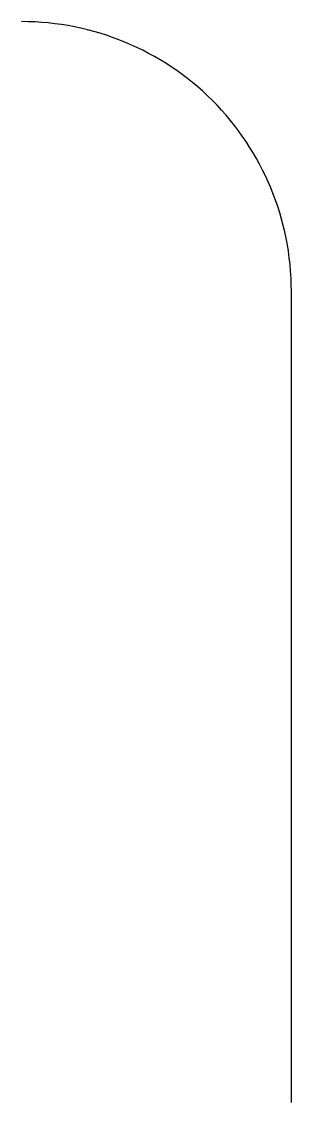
# Model space of a CAD drawing. Header units: inches. Extents: x -5 to 28538, y -85930 to 28558.
import ezdxf

# ---------------------------------------------------------------- set-up
doc = ezdxf.new("R2010")
doc.units = ezdxf.units.IN
doc.header["$MEASUREMENT"] = 0

msp = doc.modelspace()

# ---------------------------------------------------------------- linework, layer by layer
msp.add_lwpolyline([(28538, -85930), (28538, 14, 0.4142136), (-5, 28558)], format="xyb")

doc.saveas('drawing.dxf')
